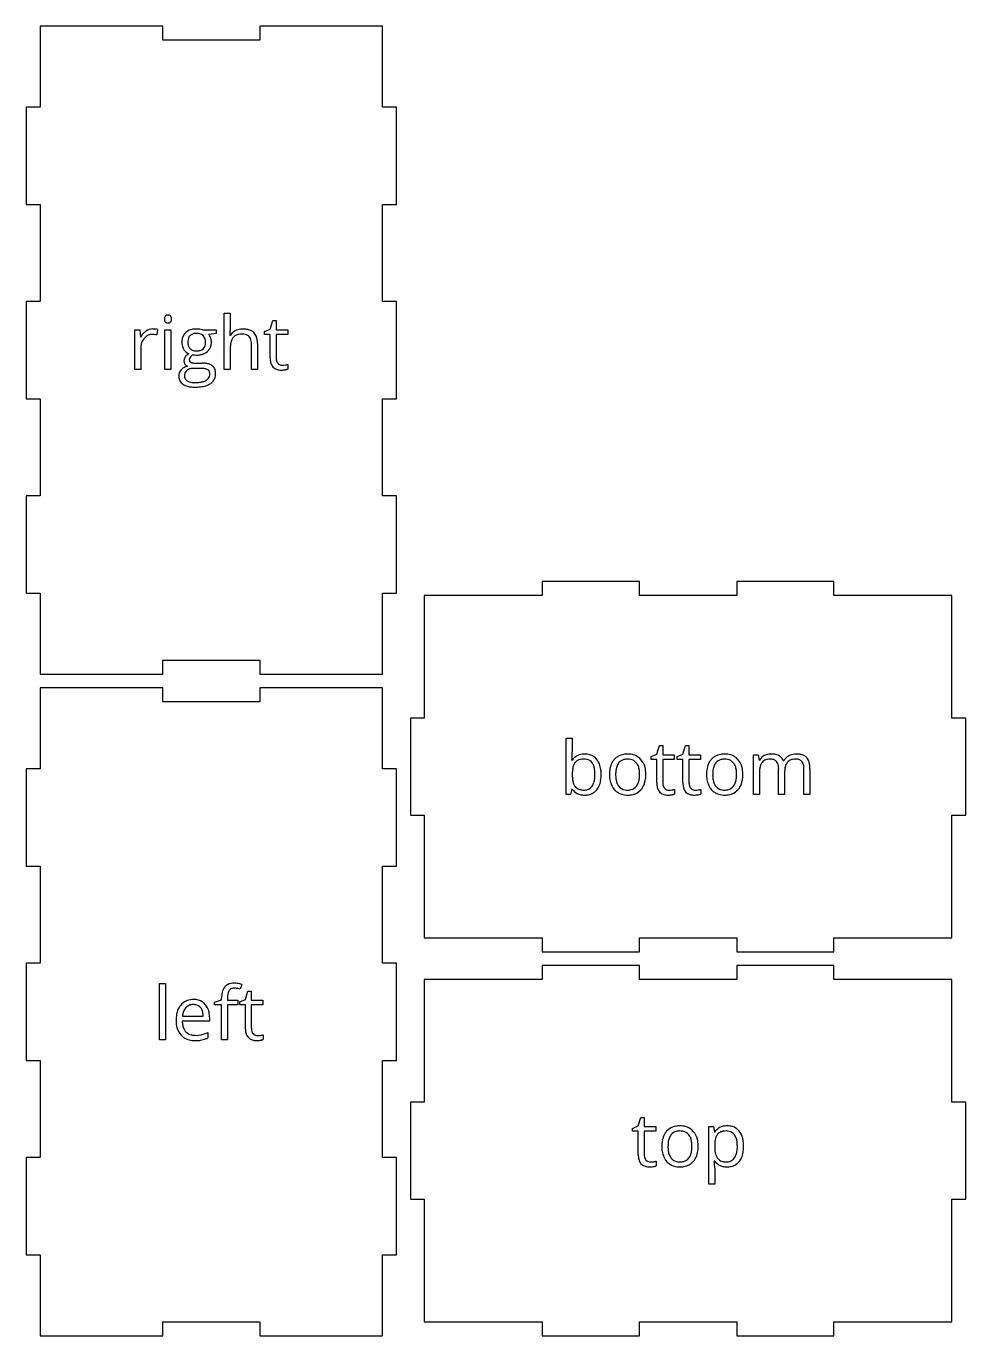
# Model space of a CAD drawing. Header units: millimetres. Extents: x 0 to 326, y 3 to 286.
# Drawn here: x 123 to 326, y 3 to 286 of the extents above; entities that cross this region are included whole.
import ezdxf

# ---------------------------------------------------------------- set-up
doc = ezdxf.new("R2010")
doc.units = ezdxf.units.MM

msp = doc.modelspace()

# ---------------------------------------------------------------- linework, layer by layer
at = {"layer": 'bottom_labelLayer'}
for p, q in [((239.68, 120), (239.68, 132.16)), ((239.68, 132.16), (240.98, 132.16)), ((240.98, 132.16), (240.98, 129.2)), ((259.24, 128.72), (259.79, 130.55)), ((259.79, 130.55), (260.54, 130.55)), ((260.54, 130.55), (260.54, 128.56)), ((264.89, 128.72), (265.44, 130.55)), ((265.44, 130.55), (266.19, 130.55)), ((266.19, 130.55), (266.19, 128.56)), ((240.91, 127.42), (240.98, 127.42)), ((258.02, 128.18), (259.24, 128.72)), ((258.02, 127.55), (258.02, 128.18)), ((259.24, 127.55), (258.02, 127.55)), ((259.24, 122.46), (259.24, 127.55)), ((260.54, 128.56), (263.02, 128.56)), ((263.02, 127.55), (260.54, 127.55)), ((260.54, 127.55), (260.54, 122.52)), ((263.02, 128.56), (263.02, 127.55)), ((263.66, 128.18), (264.89, 128.72)), ((263.66, 127.55), (263.66, 128.18)), ((264.89, 127.55), (263.66, 127.55)), ((264.89, 122.46), (264.89, 127.55)), ((266.19, 128.56), (268.67, 128.56)), ((268.67, 127.55), (266.19, 127.55)), ((266.19, 127.55), (266.19, 122.52)), ((268.67, 128.56), (268.67, 127.55)), ((280.11, 120), (280.11, 128.56)), ((280.11, 128.56), (281.16, 128.56)), ((281.16, 128.56), (281.37, 127.39)), ((281.37, 127.39), (281.44, 127.39)), ((285.56, 120), (285.56, 125.57)), ((286.59, 127.27), (286.66, 127.27)), ((286.86, 124.78), (286.86, 120)), ((291.02, 120), (291.02, 125.57)), ((292.32, 125.59), (292.32, 120)), ((281.41, 124.49), (281.41, 120)), ((240.61, 120), (239.68, 120)), ((240.88, 121.1), (240.61, 120)), ((240.98, 121.1), (240.88, 121.1)), ((263.09, 121.07), (263.09, 120.08)), ((268.73, 121.07), (268.73, 120.08)), ((281.41, 120), (280.11, 120)), ((286.86, 120), (285.56, 120)), ((292.32, 120), (291.02, 120))]:
    msp.add_line(p, q, dxfattribs=at)
for centre, radius, start, end in [((224.83, 128.7), 16.13, 355.4713, 355.6532), ((221.46, 128.93), 19.51, 355.7239, 358.1259), ((213.94, 129.18), 27.04, 358.1123, 0.0484), ((243.4, 125.74), 2.95, 95.1835, 145.1109), ((243.18, 125.34), 2.25, 100.4469, 119.6701), ((243.45, 123.97), 3.64, 89.5731, 100.7324), ((243.65, 124.27), 4.43, 89.8744, 96.8145), ((243.5, 124.62), 3, 78.6781, 90.375), ((243.7, 124.74), 3.96, 74.2393, 90.5624), ((243.75, 125.7), 1.89, 35.5408, 79.8011), ((243.97, 125.7), 2.97, 38.5631, 74.067), ((243.29, 125.18), 3.82, 16.4709, 38.4075), ((252.72, 125.16), 3.58, 138.176, 150.2287), ((252.6, 125.25), 3.43, 99.1759, 137.9833), ((252.63, 125.52), 2.07, 103.4685, 142.3119), ((252.94, 123.68), 5.04, 89.7326, 100.076), ((252.89, 124.53), 3.09, 89.4806, 103.8805), ((252.94, 124.35), 3.27, 79.3454, 90.3175), ((253, 124.36), 4.36, 73.5223, 90.5692), ((253.19, 125.46), 2.13, 37.9578, 80.4006), ((253.26, 125.29), 3.4, 41.1446, 73.2134), ((252.77, 124.87), 4.04, 13.5014, 41.0703), ((273.69, 125.16), 3.58, 138.176, 150.2287), ((273.56, 125.25), 3.43, 99.1759, 137.9833), ((273.6, 125.52), 2.07, 103.4685, 142.3119), ((273.9, 123.68), 5.04, 89.7326, 100.076), ((273.85, 124.53), 3.09, 89.4806, 103.8805), ((273.9, 124.35), 3.27, 79.3454, 90.3175), ((273.97, 124.36), 4.36, 73.5223, 90.5692), ((274.15, 125.46), 2.13, 37.9578, 80.4006), ((274.22, 125.29), 3.4, 41.1446, 73.2134), ((273.73, 124.87), 4.04, 13.5014, 41.0703), ((283.63, 126.1), 2.55, 117.121, 149.5424), ((283.49, 125.55), 2.04, 101.1546, 123.0656), ((283.89, 125.64), 3.08, 93.8343, 117.5072), ((283.73, 124.4), 3.22, 89.5573, 101.4832), ((283.97, 125), 3.72, 89.9662, 94.2832), ((283.76, 124.58), 3.04, 85.5238, 90.0793), ((284.01, 124.47), 4.25, 77.5572, 90.5513), ((283.85, 125.46), 2.15, 72.3601, 85.9562), ((284.1, 126.21), 1.36, 41.0611, 72.8993), ((284.4, 126.17), 2.51, 52.7027, 78.0054), ((284.54, 126.43), 2.21, 22.2098, 51.497), ((289.01, 125.92), 2.71, 119.4042, 150.1829), ((289.31, 125.46), 3.25, 118.2585, 120.063), ((289.31, 125.43), 3.28, 95.8635, 117.9693), ((288.95, 125.48), 2.11, 101.0032, 121.784), ((289.2, 124.28), 3.34, 89.5621, 101.2962), ((289.42, 124.63), 4.09, 89.9197, 96.2618), ((289.23, 124.61), 3.01, 85.8144, 90.0685), ((289.45, 124.21), 4.51, 79.9361, 90.3804), ((289.31, 125.46), 2.15, 72.6395, 86.2568), ((289.56, 126.21), 1.36, 41.0408, 73.1793), ((289.75, 125.84), 2.85, 62.9723, 80.1665), ((290.07, 126.48), 2.14, 44.229, 62.6229), ((289.97, 126.44), 2.23, 19.5612, 43.3161), ((250.97, 124.3), 9.99, 177.6177, 180.0426), ((247.96, 124.45), 6.98, 171.0668, 177.8457), ((245.07, 124.92), 4.06, 160.8926, 171.2334), ((243.34, 125.53), 2.22, 143.3382, 161.256), ((242.93, 125.8), 1.72, 120.1403, 142.4249), ((243.54, 125.55), 2.15, 32.7033, 35.5243), ((242.96, 125.22), 2.82, 15.778, 32.0151), ((241.1, 124.67), 4.76, 6.1649, 16.0397), ((238.21, 124.34), 7.66, 359.7681, 6.3095), ((241.35, 124.57), 5.86, 5.1338, 16.7974), ((238.89, 124.31), 8.32, 359.8779, 5.4093), ((255.74, 124.33), 6.73, 169.2443, 180.3881), ((253.45, 124.79), 4.4, 150.7112, 169.4695), ((257.2, 124.32), 6.85, 173.0086, 180.2464), ((254.73, 124.63), 4.36, 162.0653, 173.1675), ((253.14, 125.16), 2.68, 142.9026, 162.3749), ((252.75, 125.15), 2.67, 20.0257, 37.4351), ((251.43, 124.66), 4.08, 7.744, 20.069), ((249.06, 124.32), 6.47, 359.7076, 7.8973), ((250.89, 124.38), 5.99, 1.1277, 13.88), ((276.7, 124.33), 6.73, 169.2443, 180.3881), ((274.42, 124.79), 4.4, 150.7112, 169.4695), ((278.17, 124.32), 6.85, 173.0086, 180.2464), ((275.69, 124.63), 4.36, 162.0653, 173.1675), ((274.1, 125.16), 2.68, 142.9026, 162.3749), ((273.71, 125.15), 2.67, 20.0257, 37.4351), ((272.39, 124.66), 4.08, 7.744, 20.069), ((270.02, 124.32), 6.47, 359.7076, 7.8973), ((271.85, 124.38), 5.99, 1.1277, 13.88), ((287.92, 124.61), 6.52, 171.3042, 178.3502), ((290.44, 124.5), 9.03, 178.0976, 180.0253), ((285.3, 125.02), 3.86, 161.0235, 171.4469), ((283.71, 125.58), 2.17, 143.077, 161.3914), ((283.32, 125.85), 1.7, 123.7021, 142.3022), ((283.92, 126.1), 1.57, 20.7071, 40.0217), ((283.15, 125.8), 2.4, 7.9865, 20.7949), ((281.74, 125.59), 3.83, 359.6948, 8.1471), ((292.56, 124.81), 5.7, 172.3776, 180.183), ((294, 124.78), 7.14, 179.8941, 180.0009), ((290.4, 125.11), 3.52, 160.8732, 172.5273), ((289.1, 125.57), 2.14, 140.9765, 161.1699), ((288.76, 125.82), 1.72, 122.3597, 140.2884), ((289.39, 126.1), 1.57, 20.7071, 40.0217), ((288.61, 125.8), 2.4, 7.9865, 20.7949), ((287.2, 125.59), 3.83, 359.6948, 8.1471), ((288.62, 125.93), 3.68, 7.5042, 19.9645), ((286.37, 125.62), 5.95, 359.7108, 7.6907), ((249.55, 124.26), 8.57, 179.7763, 185.7075), ((246.17, 123.91), 5.18, 185.5925, 194.2051), ((244, 123.35), 2.94, 193.943, 208.0218), ((243.13, 122.9), 1.96, 208.5537, 217.5605), ((243.06, 122.87), 1.88, 218.169, 253.8047), ((243.73, 122.82), 1.87, 286.0163, 326.8497), ((242.8, 123.44), 2.98, 326.7105, 343.6662), ((241.07, 123.97), 4.79, 343.4171, 353.6369), ((238.44, 124.28), 7.43, 353.4935, 0.2206), ((243.43, 123.29), 3.65, 321.3161, 335.5436), ((242.27, 123.79), 4.92, 335.8306, 350.8255), ((239.61, 124.24), 7.6, 350.6563, 0.338), ((255.5, 124.26), 6.49, 179.7745, 189.0933), ((253.83, 123.98), 4.8, 188.9103, 205.3171), ((253.33, 123.78), 4.26, 205.6561, 208.446), ((252.69, 123.38), 3.51, 207.7947, 238.6758), ((256.92, 124.26), 6.57, 179.706, 187.9161), ((254.51, 123.91), 4.13, 187.764, 200.0977), ((253.18, 123.42), 2.72, 200.0846, 216.9132), ((252.7, 123.08), 2.13, 217.3009, 261.7099), ((253.2, 123.06), 2.1, 284.5662, 322.6334), ((252.65, 123.46), 2.78, 323.0089, 342.639), ((251.05, 123.98), 4.46, 342.3616, 353.7538), ((248.7, 124.27), 6.83, 353.5363, 0.2014), ((252.43, 123.79), 4.4, 330.2507, 349.4116), ((250.18, 124.24), 6.7, 349.1762, 0.3863), ((249.26, 124.29), 7.61, 359.9918, 1.5421), ((263.32, 122.42), 4.08, 179.3551, 192.8478), ((263.15, 122.5), 2.61, 179.6417, 189.7506), ((262.23, 122.34), 1.68, 189.5479, 205.7874), ((268.97, 122.42), 4.08, 179.3551, 192.8478), ((268.8, 122.5), 2.61, 179.6417, 189.7506), ((267.88, 122.34), 1.68, 189.5479, 205.7874), ((276.46, 124.26), 6.49, 179.7745, 189.0933), ((274.79, 123.98), 4.8, 188.9103, 205.3171), ((274.3, 123.78), 4.26, 205.6561, 208.446), ((273.65, 123.38), 3.51, 207.7947, 238.6758), ((277.88, 124.26), 6.57, 179.706, 187.9161), ((275.47, 123.91), 4.13, 187.764, 200.0977), ((274.14, 123.42), 2.72, 200.0846, 216.9132), ((273.66, 123.08), 2.13, 217.3009, 261.7099), ((274.17, 123.06), 2.1, 284.5662, 322.6334), ((273.61, 123.46), 2.78, 323.0089, 342.639), ((272.01, 123.98), 4.46, 342.3616, 353.7538), ((269.66, 124.27), 6.83, 353.5363, 0.2014), ((273.39, 123.79), 4.4, 330.2507, 349.4116), ((271.14, 124.24), 6.7, 349.1762, 0.3863), ((270.23, 124.29), 7.61, 359.9918, 1.5421), ((243.31, 122.77), 2.87, 215.585, 245.8362), ((243.53, 123.28), 3.42, 245.9802, 255.5456), ((243.41, 123.95), 3.01, 253.1382, 266.8483), ((243.64, 123.78), 3.93, 255.7755, 270.3185), ((243.5, 125.1), 4.17, 266.3776, 270.0511), ((243.54, 123.52), 2.59, 269.3869, 285.8631), ((243.67, 124.24), 4.4, 269.9225, 275.5481), ((243.88, 122.93), 3.07, 274.064, 321.4081), ((252.74, 123.47), 3.61, 238.8116, 253.2428), ((252.88, 124.01), 4.16, 253.5437, 270.4182), ((252.92, 124.15), 3.22, 260.5033, 270.2477), ((252.93, 124.88), 5.04, 269.7503, 279.8033), ((252.97, 123.94), 3.01, 269.4482, 284.7256), ((253.25, 123.33), 3.46, 278.8959, 317.9979), ((253.13, 123.43), 3.62, 318.144, 329.7567), ((261.27, 121.86), 1.96, 190.3818, 253.8772), ((261.85, 122.16), 1.26, 206.1294, 221.4084), ((261.67, 123.23), 3.39, 253.7848, 270.8853), ((261.81, 122.13), 1.2, 221.5949, 262.3505), ((261.91, 122.65), 1.73, 261.3266, 270.1913), ((261.73, 123.17), 3.32, 270.0031, 270.7604), ((261.71, 123.89), 4.04, 270.8933, 275.5483), ((261.92, 125.17), 4.26, 269.8804, 278.3028), ((261.56, 125.46), 5.62, 275.5261, 279.294), ((261.69, 124.7), 4.85, 279.1861, 280.1144), ((261.96, 124.84), 3.92, 278.4153, 279.008), ((261.91, 123.52), 3.65, 280.007, 283.3734), ((261.49, 127.9), 7.02, 278.9591, 280.5104), ((262.23, 122.16), 2.26, 283.307, 288.1197), ((261.94, 125.45), 4.53, 280.4847, 282.627), ((262.34, 123.68), 2.71, 282.5876, 285.5796), ((262.54, 121.23), 1.28, 287.9889, 295.3048), ((262.54, 122.94), 1.95, 285.724, 286.2555), ((266.92, 121.86), 1.96, 190.3818, 253.8772), ((267.5, 122.16), 1.26, 206.1294, 221.4084), ((267.32, 123.23), 3.39, 253.7848, 270.8853), ((267.46, 122.13), 1.2, 221.5949, 262.3505), ((267.56, 122.65), 1.73, 261.3266, 270.1913), ((267.37, 123.17), 3.32, 270.0031, 270.7604), ((267.36, 123.89), 4.04, 270.8933, 275.5483), ((267.57, 125.17), 4.26, 269.8804, 278.3028), ((267.21, 125.46), 5.62, 275.5261, 279.294), ((267.34, 124.7), 4.85, 279.1861, 280.1144), ((267.61, 124.84), 3.92, 278.4153, 279.008), ((267.56, 123.52), 3.65, 280.007, 283.3734), ((267.13, 127.9), 7.02, 278.9591, 280.5104), ((267.88, 122.16), 2.26, 283.307, 288.1197), ((267.59, 125.45), 4.53, 280.4847, 282.627), ((267.99, 123.68), 2.71, 282.5876, 285.5796), ((268.19, 121.23), 1.28, 287.9889, 295.3048), ((268.19, 122.94), 1.95, 285.724, 286.2555), ((273.7, 123.47), 3.61, 238.8116, 253.2428), ((273.84, 124.01), 4.16, 253.5437, 270.4182), ((273.88, 124.15), 3.22, 260.5033, 270.2477), ((273.89, 124.88), 5.04, 269.7503, 279.8033), ((273.93, 123.94), 3.01, 269.4482, 284.7256), ((274.21, 123.33), 3.46, 278.8959, 317.9979), ((274.09, 123.43), 3.62, 318.144, 329.7567)]:
    msp.add_arc(centre, radius, start, end, dxfattribs=at)
at = {"layer": 'bottom_outsideCutPath'}
for p, q in [((255.5, 166), (234.5, 166)), ((234.5, 166), (234.5, 163)), ((255.5, 163), (255.5, 166)), ((297.5, 166), (276.5, 166)), ((276.5, 166), (276.5, 163)), ((297.5, 163), (297.5, 166)), ((209, 163), (209, 136.5)), ((213.5, 163), (209, 163)), ((234.5, 163), (213.5, 163)), ((276.5, 163), (255.5, 163)), ((323, 163), (297.5, 163)), ((323, 157.5), (323, 163)), ((323, 136.5), (323, 157.5)), ((209, 136.5), (206, 136.5)), ((206, 136.5), (206, 115.5)), ((326, 136.5), (323, 136.5)), ((326, 115.5), (326, 136.5)), ((206, 115.5), (209, 115.5)), ((209, 115.5), (209, 94.5)), ((323, 89), (323, 115.5)), ((323, 115.5), (326, 115.5)), ((209, 94.5), (209, 89)), ((209, 89), (234.5, 89)), ((234.5, 89), (234.5, 86)), ((255.5, 86), (255.5, 89)), ((255.5, 89), (276.5, 89)), ((276.5, 89), (276.5, 86)), ((297.5, 86), (297.5, 89)), ((297.5, 89), (318.5, 89)), ((318.5, 89), (323, 89)), ((234.5, 86), (255.5, 86)), ((276.5, 86), (297.5, 86))]:
    msp.add_line(p, q, dxfattribs=at)
at = {"layer": 'left_labelLayer'}
for p, q in [((151.81, 66.96), (151.81, 79.11)), ((151.81, 79.11), (153.11, 79.11)), ((153.11, 79.11), (153.11, 66.96)), ((169.57, 78.93), (169.23, 77.89)), ((170.35, 75.68), (170.89, 77.5)), ((170.89, 77.5), (171.64, 77.5)), ((171.64, 77.5), (171.64, 75.52)), ((163.68, 75.1), (165.21, 75.57)), ((163.68, 74.51), (163.68, 75.1)), ((165.21, 74.51), (163.68, 74.51)), ((165.21, 75.57), (165.21, 76.04)), ((165.21, 66.96), (165.21, 74.51)), ((166.51, 76.07), (166.51, 75.52)), ((166.51, 75.52), (168.69, 75.52)), ((168.69, 74.51), (166.51, 74.51)), ((166.51, 74.51), (166.51, 66.96)), ((168.69, 75.52), (168.69, 74.51)), ((169.12, 75.14), (170.35, 75.68)), ((169.12, 74.51), (169.12, 75.14)), ((170.35, 74.51), (169.12, 74.51)), ((170.35, 69.42), (170.35, 74.51)), ((171.64, 75.52), (174.13, 75.52)), ((174.13, 74.51), (171.64, 74.51)), ((171.64, 74.51), (171.64, 69.47)), ((174.13, 75.52), (174.13, 74.51)), ((162.62, 71), (156.72, 71)), ((156.75, 72.06), (161.23, 72.06)), ((162.62, 71.82), (162.62, 71)), ((162.25, 68.51), (162.25, 67.36)), ((174.19, 68.03), (174.19, 67.04)), ((153.11, 66.96), (151.81, 66.96)), ((166.51, 66.96), (165.21, 66.96))]:
    msp.add_line(p, q, dxfattribs=at)
for centre, radius, start, end in [((170.47, 76.1), 5.26, 167.5776, 180.6587), ((168, 76.68), 2.72, 141.7434, 168.2322), ((167.6, 76.89), 2.27, 98.2552, 139.6203), ((170.96, 76.15), 4.45, 171.6528, 178.4383), ((169.18, 76.42), 2.65, 161.8438, 171.7847), ((168.09, 76.78), 1.5, 145.0689, 162.1802), ((167.78, 76.99), 1.12, 102.7677, 144.338), ((167.95, 75.26), 3.94, 89.6697, 99.9314), ((167.93, 76.38), 1.75, 89.4859, 103.4197), ((167.94, 75.34), 2.79, 83.0761, 89.7927), ((167.95, 75.02), 4.18, 81.5641, 89.7017), ((167.77, 73.97), 4.17, 76.5183, 83.0217), ((167.66, 72.97), 6.25, 75.974, 81.6565), ((167.28, 71.9), 6.3, 71.9614, 76.5918), ((167.15, 70.89), 8.39, 73.2964, 76.0946), ((159.96, 71.67), 4.54, 149.4071, 169.1854), ((159.34, 71.99), 3.84, 140.1056, 148.9067), ((158.96, 72.35), 3.32, 92.4763, 140.5386), ((159.38, 72.21), 2.56, 138.0995, 160.5866), ((158.94, 72.59), 1.98, 106.4657, 137.9176), ((159.1, 72.03), 2.56, 89.4422, 106.209), ((159.13, 71.09), 4.58, 89.9639, 93.9176), ((159.13, 71.92), 2.67, 79.6469, 90.291), ((159.17, 71.73), 3.95, 74.2126, 90.545), ((159.32, 72.79), 1.78, 40.0823, 80.6243), ((159.42, 72.64), 3.01, 41.2065, 74.0233), ((159.14, 72.66), 2.01, 23.4822, 39.7072), ((158.95, 72.23), 3.63, 11.5994, 41.1496), ((172.63, 76.08), 6.12, 178.1973, 180.0232), ((162.19, 71.21), 6.81, 168.9539, 180.3843), ((162.79, 71.17), 7.41, 179.9888, 181.7992), ((161.12, 71.07), 5.74, 181.3574, 194.492), ((161.93, 71.11), 5.21, 181.1447, 190.8007), ((161.63, 71.61), 4.9, 172.1545, 174.7616), ((160.52, 71.79), 3.77, 160.3353, 172.5315), ((158.39, 72.34), 2.82, 8.7342, 23.2772), ((156.81, 72.08), 4.42, 359.6745, 8.9225), ((157.34, 71.86), 5.28, 359.6148, 12.0336), ((159.27, 70.56), 3.82, 194.0877, 223.0538), ((159.06, 70.42), 3.57, 223.5466, 256.1957), ((160.09, 70.75), 3.33, 190.6006, 206.0275), ((159.28, 70.36), 2.43, 206.295, 222.5558), ((159.21, 70.32), 2.36, 223.0645, 258.1401), ((159.49, 71.5), 3.57, 257.5312, 270.4319), ((159.5, 74.78), 6.85, 270.1984, 292.209), ((159.17, 75.73), 7.85, 291.8255, 293.1613), ((174.42, 69.37), 4.08, 179.3551, 192.8478), ((172.38, 68.82), 1.96, 190.3818, 253.8772), ((174.26, 69.46), 2.61, 179.6417, 189.7506), ((173.33, 69.29), 1.68, 189.5479, 205.7874), ((172.96, 69.12), 1.26, 206.1294, 221.4084), ((172.91, 69.09), 1.2, 221.5949, 262.3505), ((173.07, 71.8), 3.92, 278.4153, 279.008), ((172.59, 74.85), 7.02, 278.9591, 280.5104), ((173.05, 72.41), 4.53, 280.4847, 282.627), ((173.45, 70.63), 2.71, 282.5876, 285.5796), ((173.65, 69.9), 1.95, 285.724, 286.2555), ((159.43, 71.84), 5.04, 256.0088, 270.4848), ((159.48, 77.37), 10.57, 269.9669, 271.9932), ((159.58, 74.82), 8.02, 271.912, 275.9727), ((159.85, 72.26), 5.44, 275.9054, 281.6604), ((159.72, 72.75), 5.95, 281.9936, 287.8851), ((159.15, 74.5), 7.79, 287.9023, 293.4862), ((172.78, 70.19), 3.39, 253.7848, 270.8853), ((173.01, 69.6), 1.73, 261.3266, 270.1913), ((172.83, 70.13), 3.32, 270.0031, 270.7604), ((172.81, 70.84), 4.04, 270.8933, 275.5483), ((173.03, 72.13), 4.26, 269.8804, 278.3028), ((172.66, 72.41), 5.62, 275.5261, 279.294), ((172.8, 71.65), 4.85, 279.1861, 280.1144), ((173.01, 70.48), 3.65, 280.007, 283.3734), ((173.34, 69.12), 2.26, 283.307, 288.1197), ((173.65, 68.19), 1.28, 287.9889, 295.3048)]:
    msp.add_arc(centre, radius, start, end, dxfattribs=at)
at = {"layer": 'left_outsideCutPath'}
for p, q in [((126, 143), (126, 125.5)), ((131.5, 143), (126, 143)), ((152.5, 143), (131.5, 143)), ((152.5, 140), (152.5, 143)), ((200, 143), (173.5, 143)), ((173.5, 143), (173.5, 140)), ((200, 125.5), (200, 143)), ((173.5, 140), (152.5, 140)), ((126, 125.5), (123, 125.5)), ((123, 125.5), (123, 104.5)), ((203, 125.5), (200, 125.5)), ((203, 104.5), (203, 125.5)), ((123, 104.5), (126, 104.5)), ((126, 104.5), (126, 83.5)), ((200, 83.5), (200, 104.5)), ((200, 104.5), (203, 104.5)), ((126, 83.5), (123, 83.5)), ((123, 83.5), (123, 62.5)), ((203, 83.5), (200, 83.5)), ((203, 62.5), (203, 83.5)), ((123, 62.5), (126, 62.5)), ((126, 62.5), (126, 41.5)), ((200, 41.5), (200, 62.5)), ((200, 62.5), (203, 62.5)), ((126, 41.5), (123, 41.5)), ((123, 41.5), (123, 20.5)), ((203, 41.5), (200, 41.5)), ((203, 20.5), (203, 41.5)), ((123, 20.5), (126, 20.5)), ((126, 20.5), (126, 3)), ((200, 3), (200, 20.5)), ((200, 20.5), (203, 20.5)), ((152.5, 3), (152.5, 6)), ((152.5, 6), (173.5, 6)), ((173.5, 6), (173.5, 3)), ((126, 3), (152.5, 3)), ((173.5, 3), (194.5, 3)), ((194.5, 3), (200, 3))]:
    msp.add_line(p, q, dxfattribs=at)
at = {"layer": 'right_labelLayer'}
for p, q in [((165.79, 211.84), (165.79, 224)), ((165.79, 224), (167.09, 224)), ((167.09, 224), (167.09, 220.32)), ((175.71, 220.56), (176.25, 222.39)), ((176.25, 222.39), (177, 222.39)), ((177, 222.39), (177, 220.41)), ((146.45, 211.84), (146.45, 220.41)), ((146.45, 220.41), (147.52, 220.41)), ((147.52, 220.41), (147.67, 218.82)), ((147.67, 218.82), (147.73, 218.82)), ((151.38, 220.47), (151.2, 219.27)), ((152.98, 211.84), (152.98, 220.41)), ((152.98, 220.41), (154.28, 220.41)), ((154.28, 220.41), (154.28, 211.84)), ((161.07, 220.41), (164.04, 220.41)), ((164.04, 219.59), (162.45, 219.4)), ((164.04, 220.41), (164.04, 219.59)), ((167.03, 219.22), (167.11, 219.22)), ((174.48, 220.02), (175.71, 220.56)), ((174.48, 219.4), (174.48, 220.02)), ((175.71, 219.4), (174.48, 219.4)), ((175.71, 214.3), (175.71, 219.4)), ((177, 220.41), (179.49, 220.41)), ((179.49, 219.4), (177, 219.4)), ((177, 219.4), (177, 214.36)), ((179.49, 220.41), (179.49, 219.4)), ((147.75, 216.44), (147.75, 211.84)), ((167.09, 216.32), (167.09, 211.84)), ((171.65, 211.84), (171.65, 217.38)), ((172.95, 217.43), (172.95, 211.84)), ((159.53, 213.2), (161.04, 213.2)), ((179.55, 212.91), (179.55, 211.92)), ((147.75, 211.84), (146.45, 211.84)), ((154.28, 211.84), (152.98, 211.84)), ((160.63, 212.04), (159.07, 212.04)), ((167.09, 211.84), (165.79, 211.84)), ((172.95, 211.84), (171.65, 211.84))]:
    msp.add_line(p, q, dxfattribs=at)
for centre, radius, start, end in [((153.61, 222.83), 0.75, 92.6446, 133.471), ((153.64, 222.6), 0.99, 89.9691, 93.7642), ((153.65, 222.82), 0.764, 46.3708, 90.8879), ((154.31, 222.74), 1.44, 170.8452, 180.3544), ((154.4, 222.72), 1.53, 179.8806, 185.3687), ((153.93, 222.67), 1.06, 184.9926, 198.204), ((153.77, 222.83), 0.892, 155.9679, 171.0516), ((153.56, 222.55), 0.67, 197.7933, 224.8942), ((153.51, 222.94), 0.607, 133.788, 155.9172), ((153.6, 222.59), 0.728, 225.1301, 249.9001), ((153.63, 222.68), 0.824, 250.5, 270.5978), ((153.65, 222.62), 0.757, 269.1788, 314.2808), ((153.72, 222.9), 0.655, 17.7252, 46.4473), ((153.74, 222.53), 0.633, 313.6153, 332.2678), ((153.55, 222.63), 0.845, 332.6321, 350.0706), ((153.37, 222.78), 1.03, 4.9428, 18.1901), ((153.06, 222.72), 1.34, 349.8345, 0.3891), ((152.92, 222.73), 1.48, 359.8849, 5.3182), ((151.55, 216.67), 4.38, 139.4139, 150.6033), ((150.72, 216.59), 2.96, 138.9576, 174.5422), ((150.76, 217.34), 3.35, 124.2321, 139.4161), ((150.8, 216.52), 3.07, 135.621, 138.8378), ((150.25, 217.14), 2.25, 89.6335, 137.0881), ((150.34, 217.98), 2.59, 89.6797, 124.4406), ((150.26, 216.34), 3.04, 87.3436, 89.966), ((150.37, 214.61), 5.95, 84.9923, 90.1281), ((150.21, 215.4), 3.98, 81.5884, 87.1917), ((149.96, 213.69), 5.72, 77.4454, 81.636), ((150.51, 216.21), 4.35, 78.4891, 85.0266), ((160.38, 217.66), 3.75, 166.8196, 180.4839), ((159.13, 217.98), 2.47, 132.3288, 167.3341), ((159.3, 217.74), 2.75, 106.2189, 131.5378), ((161.32, 217.67), 3.41, 175.3393, 180.0864), ((160.34, 217.77), 2.42, 162.5912, 175.7343), ((159.51, 218.04), 1.56, 135.584, 163.0016), ((159.46, 218.07), 1.49, 122.521, 134.9967), ((159.72, 216.38), 4.18, 93.633, 106.5409), ((159.59, 217.82), 1.77, 101.062, 121.9739), ((159.79, 216.9), 2.72, 89.5859, 101.3334), ((159.86, 214.83), 5.73, 89.9381, 94.0268), ((159.84, 216.8), 2.82, 76.1095, 90.7028), ((159.88, 215.59), 4.97, 82.5852, 90.1849), ((160.03, 216.77), 3.79, 74.0089, 82.5694), ((160.21, 218.1), 1.47, 13.9536, 77.6674), ((158.94, 217.73), 2.79, 359.1806, 15.0432), ((160.8, 218.09), 2.11, 29.4585, 38.3577), ((159.94, 217.6), 3.1, 23.1845, 29.5423), ((159.11, 217.23), 4, 21.2506, 23.3489), ((160.51, 217.79), 2.5, 6.8505, 20.9872), ((159.81, 217.69), 3.2, 359.871, 7.0432), ((162, 219.93), 5.07, 351.9714, 354.9618), ((159.39, 220.16), 7.7, 354.9828, 357.8944), ((155.42, 220.31), 11.67, 357.8674, 0.0683), ((169.3, 217.84), 2.59, 119.8316, 147.9726), ((170.87, 216.8), 3.75, 160.1567, 171.5313), ((169.38, 217.36), 2.16, 140.6208, 160.5049), ((169.1, 217.55), 1.82, 118.4551, 139.6706), ((169.62, 217.36), 3.17, 116.6658, 120.4183), ((169.67, 217.21), 3.33, 96.6653, 116.3783), ((169.38, 217), 2.44, 100.1068, 118.0848), ((169.66, 215.54), 3.92, 89.5919, 100.3595), ((169.8, 216.34), 4.21, 89.8927, 96.9959), ((169.69, 216.02), 3.44, 84.0198, 90.1511), ((169.84, 215.29), 5.26, 80.6863, 90.3537), ((169.82, 217.13), 2.32, 71.0828, 84.3691), ((170.11, 217.94), 1.46, 43.3791, 71.5386), ((170.17, 217.21), 3.31, 65.6023, 80.8844), ((170.04, 217.91), 1.54, 22.7024, 42.342), ((169.35, 217.62), 2.29, 8.4932, 22.658), ((170.56, 218.1), 2.34, 46.7401, 65.4131), ((167.99, 217.4), 3.67, 359.6714, 8.6877), ((170.59, 218.18), 2.26, 19.2204, 45.7661), ((169.29, 217.7), 3.65, 6.4734, 19.6468), ((167.34, 217.45), 5.61, 359.7945, 6.7744), ((151.68, 216.44), 3.94, 173.6908, 180.0883), ((159.9, 217.63), 3.27, 179.9759, 183.6206), ((159.31, 217.57), 2.68, 183.0161, 212.3123), ((159.42, 217.65), 2.82, 212.4714, 215.8876), ((159, 217.3), 2.27, 215.1641, 247.4748), ((160.24, 211.72), 4.07, 121.2352, 125.3795), ((160.44, 217.64), 2.53, 179.5618, 191.6529), ((159.56, 217.45), 1.63, 191.3555, 213.366), ((159.35, 217.33), 1.39, 213.9574, 227.7971), ((159.53, 217.56), 1.68, 228.2621, 254.7341), ((159.77, 218.36), 2.52, 254.4017, 267.4349), ((159.83, 219.18), 3.34, 267.0154, 270.0323), ((159.87, 218.67), 2.83, 269.2257, 284.3773), ((159.89, 219.21), 4.28, 272.5335, 285.258), ((160.26, 217.33), 1.43, 282.7797, 346.4828), ((160.28, 217.86), 2.88, 284.9316, 310.6223), ((159.1, 217.65), 2.63, 345.4362, 0.7466), ((160.59, 217.51), 2.4, 310.6098, 342.0924), ((160.04, 217.66), 2.97, 342.565, 0.5958), ((173.29, 216.42), 6.2, 171.3202, 178.3407), ((175.46, 216.32), 8.37, 178.1079, 180.023), ((158.15, 210.24), 2.26, 113.8122, 138.3496), ((158.57, 213.72), 1.48, 161.7226, 180.4843), ((158.58, 213.7), 1.49, 179.9835, 182.938), ((158.29, 213.67), 1.2, 182.1767, 215.3416), ((158.41, 213.76), 1.31, 144.4963, 161.335), ((158.55, 209.38), 3.21, 102.2871, 114.1173), ((158.61, 213.9), 1.6, 215.465, 217.1748), ((158.84, 213.44), 1.86, 132.726, 144.1479), ((158.42, 213.74), 1.35, 216.5862, 245.4969), ((159.54, 212.69), 2.88, 125.2212, 132.8656), ((159.22, 213.9), 0.976, 147.5369, 180.2592), ((158.92, 213.88), 0.672, 179.2919, 198.3581), ((158.79, 213.85), 0.542, 199.2291, 239.5691), ((159.54, 213.68), 1.36, 128.0882, 147.1401), ((158.9, 213.99), 0.72, 238.2198, 239.8458), ((158.98, 214.16), 0.91, 240.7302, 254.5027), ((160.14, 212.94), 2.31, 117.3935, 128.4095), ((159.23, 215.02), 1.8, 254.1638, 262.2123), ((159.42, 216.39), 3.19, 262.0556, 267.2083), ((159.72, 218.45), 3.52, 259.4964, 263.3904), ((159.52, 218.14), 4.93, 267.092, 270.0864), ((159.78, 219.1), 4.17, 263.4837, 270.1271), ((159.8, 220.56), 5.63, 269.9692, 272.9312), ((161.07, 207.89), 5.31, 81.5744, 90.306), ((161.36, 209.79), 3.39, 68.3672, 81.7399), ((161.74, 210.77), 2.34, 52.188, 68.2501), ((162.01, 211.12), 1.9, 8.6201, 51.8982), ((179.78, 214.26), 4.08, 179.3551, 192.8478), ((177.74, 213.71), 1.96, 190.3818, 253.8772), ((179.62, 214.34), 2.61, 179.6417, 189.7506), ((178.69, 214.18), 1.68, 189.5479, 205.7874), ((178.31, 214), 1.26, 206.1294, 221.4084), ((178.27, 213.97), 1.2, 221.5949, 262.3505), ((178.37, 214.49), 1.73, 261.3266, 270.1913), ((178.39, 217.02), 4.26, 269.8804, 278.3028), ((178.43, 216.69), 3.92, 278.4153, 279.008), ((177.95, 219.74), 7.02, 278.9591, 280.5104), ((178.41, 217.29), 4.53, 280.4847, 282.627), ((178.81, 215.52), 2.71, 282.5876, 285.5796), ((179, 214.79), 1.95, 285.724, 286.2555), ((157.94, 210.43), 1.98, 138.3916, 181.0053), ((158.7, 210.39), 2.74, 179.9784, 183.0226), ((158.06, 210.33), 2.1, 182.208, 207.7461), ((159.28, 210.42), 2.08, 168.258, 180.382), ((158.51, 210.39), 1.3, 179.2208, 200.9355), ((158.59, 210.58), 1.37, 130.7945, 169.0414), ((158.35, 210.35), 1.15, 202.0287, 236.1457), ((158.69, 210.46), 1.52, 117.2304, 130.5024), ((158.87, 210.08), 1.94, 99.8103, 116.8229), ((159.06, 209.06), 2.98, 89.6435, 100.0209), ((160.65, 203.79), 8.25, 86.5054, 90.1399), ((160.86, 207.15), 4.88, 81.4172, 86.5757), ((161.21, 209.38), 2.62, 73.41, 81.5907), ((160.76, 211.31), 2.15, 296.4047, 301.8009), ((160.91, 211.1), 1.89, 301.2231, 318.6238), ((161.61, 210.72), 1.23, 58.9973, 73.8586), ((161.81, 211.08), 0.817, 31.5096, 58.0778), ((161.26, 210.78), 1.42, 319.0766, 1.1407), ((161.6, 210.96), 1.06, 10.6609, 30.9362), ((160.92, 210.82), 1.75, 359.5461, 10.9905), ((161.53, 210.78), 2.39, 302.9904, 339.5494), ((161.12, 210.88), 2.81, 340.5269, 0.7202), ((161.08, 210.93), 2.85, 359.743, 9.7327), ((178.14, 215.07), 3.39, 253.7848, 270.8853), ((178.19, 215.01), 3.32, 270.0031, 270.7604), ((178.17, 215.73), 4.04, 270.8933, 275.5483), ((178.02, 217.3), 5.62, 275.5261, 279.294), ((178.16, 216.54), 4.85, 279.1861, 280.1144), ((178.37, 215.36), 3.65, 280.007, 283.3734), ((178.7, 214.01), 2.26, 283.307, 288.1197), ((179.01, 213.08), 1.28, 287.9889, 295.3048), ((158.01, 210.35), 2.07, 208.9036, 236.4231), ((158.55, 211.12), 3.01, 235.9668, 251.2229), ((159.07, 212.63), 4.6, 251.2102, 262.7064), ((158.59, 210.65), 1.52, 235.0634, 238.5043), ((158.86, 211.13), 2.08, 239.1066, 254.4863), ((159.22, 212.38), 3.38, 254.2324, 263.4937), ((159.42, 215.27), 7.27, 262.5635, 270.2699), ((159.45, 214.31), 5.31, 263.4109, 270.1457), ((159.47, 215.76), 6.77, 269.9087, 269.999), ((159.5, 218.28), 10.28, 269.7545, 276.617), ((159.5, 217.71), 8.72, 269.7958, 275.3991), ((159.83, 214.36), 5.35, 275.2957, 283.3516), ((159.96, 214.45), 6.42, 276.494, 286.4954), ((160.36, 212.17), 3.1, 283.1371, 295.8573), ((160.69, 212.03), 3.89, 286.2542, 302.528), ((161.1, 211.33), 3.08, 303.1872, 304.1721)]:
    msp.add_arc(centre, radius, start, end, dxfattribs=at)
at = {"layer": 'right_outsideCutPath'}
for p, q in [((126, 286), (126, 268.5)), ((131.5, 286), (126, 286)), ((152.5, 286), (131.5, 286)), ((152.5, 283), (152.5, 286)), ((200, 286), (173.5, 286)), ((173.5, 286), (173.5, 283)), ((200, 268.5), (200, 286)), ((173.5, 283), (152.5, 283)), ((126, 268.5), (123, 268.5)), ((123, 268.5), (123, 247.5)), ((203, 268.5), (200, 268.5)), ((203, 247.5), (203, 268.5)), ((123, 247.5), (126, 247.5)), ((126, 247.5), (126, 226.5)), ((200, 226.5), (200, 247.5)), ((200, 247.5), (203, 247.5)), ((126, 226.5), (123, 226.5)), ((123, 226.5), (123, 205.5)), ((203, 226.5), (200, 226.5)), ((203, 205.5), (203, 226.5)), ((123, 205.5), (126, 205.5)), ((126, 205.5), (126, 184.5)), ((200, 184.5), (200, 205.5)), ((200, 205.5), (203, 205.5)), ((126, 184.5), (123, 184.5)), ((123, 184.5), (123, 163.5)), ((203, 184.5), (200, 184.5)), ((203, 163.5), (203, 184.5)), ((123, 163.5), (126, 163.5)), ((126, 163.5), (126, 146)), ((200, 146), (200, 163.5)), ((200, 163.5), (203, 163.5)), ((152.5, 146), (152.5, 149)), ((152.5, 149), (173.5, 149)), ((173.5, 149), (173.5, 146)), ((126, 146), (152.5, 146)), ((173.5, 146), (194.5, 146)), ((194.5, 146), (200, 146))]:
    msp.add_line(p, q, dxfattribs=at)
at = {"layer": 'top_labelLayer'}
for p, q in [((254.01, 47.83), (255.23, 48.37)), ((255.23, 48.37), (255.78, 50.2)), ((255.78, 50.2), (256.53, 50.2)), ((256.53, 50.2), (256.53, 48.21)), ((256.53, 48.21), (259.02, 48.21)), ((259.02, 48.21), (259.02, 47.2)), ((270.45, 35.8), (270.45, 48.21)), ((270.45, 48.21), (271.51, 48.21)), ((271.51, 48.21), (271.69, 47.04)), ((254.01, 47.2), (254.01, 47.83)), ((255.23, 47.2), (254.01, 47.2)), ((255.23, 42.11), (255.23, 47.2)), ((259.02, 47.2), (256.53, 47.2)), ((256.53, 47.2), (256.53, 42.16)), ((271.69, 47.04), (271.75, 47.04)), ((271.75, 44.23), (271.75, 43.94)), ((259.08, 40.72), (259.08, 39.73)), ((271.75, 40.75), (271.66, 40.75)), ((271.75, 39.33), (271.75, 35.8)), ((271.75, 35.8), (270.45, 35.8))]:
    msp.add_line(p, q, dxfattribs=at)
for centre, radius, start, end in [((263.91, 44.9), 3.43, 99.1759, 137.9833), ((264.24, 43.33), 5.04, 89.7326, 100.076), ((264.31, 44.01), 4.36, 73.5223, 90.5692), ((264.56, 44.94), 3.4, 41.1446, 73.2134), ((274.28, 45.11), 3.25, 97.7066, 114.8821), ((274.43, 44.16), 4.2, 89.8468, 97.9474), ((274.48, 44.39), 3.98, 74.1924, 90.5785), ((274.75, 45.39), 2.94, 38.0523, 74.0417), ((264.76, 44.44), 4.4, 150.7112, 169.4695), ((264.03, 44.81), 3.58, 138.176, 150.2287), ((266.03, 44.28), 4.36, 162.0653, 173.1675), ((264.44, 44.81), 2.68, 142.9026, 162.3749), ((263.94, 45.17), 2.07, 103.4685, 142.3119), ((264.2, 44.18), 3.09, 89.4806, 103.8805), ((264.24, 43.99), 3.27, 79.3454, 90.3175), ((264.49, 45.11), 2.13, 37.9578, 80.4006), ((264.06, 44.79), 2.67, 20.0257, 37.4351), ((262.73, 44.31), 4.08, 7.744, 20.069), ((264.08, 44.52), 4.04, 13.5014, 41.0703), ((262.19, 44.03), 5.99, 1.1277, 13.88), ((274.61, 45.03), 3.49, 132.3565, 144.9196), ((275.56, 44.63), 3.78, 160.2896, 171.2453), ((274.1, 45.17), 2.22, 141.8891, 160.5973), ((274.07, 45.62), 2.7, 115.4006, 132.3118), ((273.68, 45.46), 1.71, 118.5569, 141.0243), ((273.96, 44.93), 2.31, 100.0868, 118.1918), ((274.22, 43.53), 3.74, 89.5904, 100.3502), ((274.25, 44.48), 2.79, 84.0378, 90.0849), ((274.38, 45.24), 2.02, 35.4482, 85.2267), ((273.79, 44.8), 2.75, 19.8992, 35.898), ((272.48, 44.33), 4.14, 7.715, 19.886), ((273.99, 44.81), 3.89, 16.3356, 37.909), ((272, 44.2), 5.98, 4.5766, 16.6089), ((267.05, 43.98), 6.73, 169.2443, 180.3881), ((266.8, 43.91), 6.49, 179.7745, 189.0933), ((265.13, 43.63), 4.8, 188.9103, 205.3171), ((268.51, 43.97), 6.85, 173.0086, 180.2464), ((268.22, 43.9), 6.57, 179.706, 187.9161), ((265.81, 43.56), 4.13, 187.764, 200.0977), ((262.36, 43.63), 4.46, 342.3616, 353.7538), ((260.37, 43.97), 6.47, 359.7076, 7.8973), ((260, 43.91), 6.83, 353.5363, 0.2014), ((263.74, 43.44), 4.4, 330.2507, 349.4116), ((261.48, 43.89), 6.7, 349.1762, 0.3863), ((260.57, 43.94), 7.61, 359.9918, 1.5421), ((277.97, 44.24), 6.21, 171.0868, 178.3247), ((280, 44.15), 8.25, 178.0663, 179.4474), ((280.32, 43.9), 8.57, 179.7763, 185.7075), ((276.94, 43.56), 5.18, 185.5925, 194.2051), ((271.81, 43.73), 4.83, 343.9336, 355.1138), ((270.1, 43.99), 6.54, 359.7109, 7.861), ((269.74, 43.94), 6.91, 354.8402, 0.1174), ((273.04, 43.44), 4.92, 335.8306, 350.8255), ((270.39, 43.89), 7.6, 350.6563, 0.338), ((269.55, 43.95), 8.44, 359.9003, 4.9018), ((259.31, 42.06), 4.08, 179.3551, 192.8478), ((257.27, 41.51), 1.96, 190.3818, 253.8772), ((259.14, 42.15), 2.61, 179.6417, 189.7506), ((258.22, 41.98), 1.68, 189.5479, 205.7874), ((257.84, 41.81), 1.26, 206.1294, 221.4084), ((257.67, 42.88), 3.39, 253.7848, 270.8853), ((257.8, 41.78), 1.2, 221.5949, 262.3505), ((257.9, 42.3), 1.73, 261.3266, 270.1913), ((257.92, 44.82), 4.26, 269.8804, 278.3028), ((257.96, 44.49), 3.92, 278.4153, 279.008), ((257.48, 47.54), 7.02, 278.9591, 280.5104), ((258.23, 41.81), 2.26, 283.307, 288.1197), ((257.93, 45.1), 4.53, 280.4847, 282.627), ((258.33, 43.32), 2.71, 282.5876, 285.5796), ((258.53, 40.88), 1.28, 287.9889, 295.3048), ((258.53, 42.59), 1.95, 285.724, 286.2555), ((264.64, 43.42), 4.26, 205.6561, 208.446), ((264, 43.03), 3.51, 207.7947, 238.6758), ((264.49, 43.07), 2.72, 200.0846, 216.9132), ((264.04, 43.12), 3.61, 238.8116, 253.2428), ((264, 42.73), 2.13, 217.3009, 261.7099), ((264.18, 43.66), 4.16, 253.5437, 270.4182), ((264.23, 43.8), 3.22, 260.5033, 270.2477), ((264.27, 43.59), 3.01, 269.4482, 284.7256), ((264.51, 42.71), 2.1, 284.5662, 322.6334), ((264.56, 42.98), 3.46, 278.8959, 317.9979), ((263.95, 43.11), 2.78, 323.0089, 342.639), ((264.43, 43.08), 3.62, 318.144, 329.7567), ((259.48, 39.21), 12.27, 2.9503, 7.2021), ((261.47, 39.32), 10.28, 0.0318, 2.9016), ((274.09, 42.42), 2.87, 215.585, 245.8362), ((274.78, 42.99), 2.94, 193.943, 208.0218), ((273.9, 42.55), 1.96, 208.5537, 217.5605), ((273.83, 42.52), 1.88, 218.169, 253.8047), ((274.3, 42.93), 3.42, 245.9802, 255.5456), ((274.18, 43.59), 3.01, 253.1382, 266.8483), ((274.28, 44.75), 4.17, 266.3776, 270.0511), ((274.31, 42.76), 2.19, 269.2257, 292.043), ((274.65, 42.58), 3.07, 274.064, 321.4081), ((274.34, 42.59), 2.01, 293.143, 324.1354), ((273.9, 42.96), 2.58, 323.1617, 325.0152), ((273.43, 43.25), 3.14, 325.5754, 344.1505), ((274.21, 42.94), 3.65, 321.3161, 335.5436), ((257.72, 42.82), 3.32, 270.0031, 270.7604), ((257.7, 43.53), 4.04, 270.8933, 275.5483), ((257.55, 45.11), 5.62, 275.5261, 279.294), ((257.68, 44.35), 4.85, 279.1861, 280.1144), ((257.9, 43.17), 3.65, 280.007, 283.3734), ((264.23, 44.53), 5.04, 269.7503, 279.8033), ((274.42, 43.43), 3.93, 255.7755, 270.3185), ((274.44, 43.89), 4.4, 269.9225, 275.5481)]:
    msp.add_arc(centre, radius, start, end, dxfattribs=at)
at = {"layer": 'top_outsideCutPath'}
for p, q in [((255.5, 83), (234.5, 83)), ((234.5, 83), (234.5, 80)), ((255.5, 80), (255.5, 83)), ((297.5, 83), (276.5, 83)), ((276.5, 83), (276.5, 80)), ((297.5, 80), (297.5, 83)), ((209, 80), (209, 53.5)), ((213.5, 80), (209, 80)), ((234.5, 80), (213.5, 80)), ((276.5, 80), (255.5, 80)), ((323, 80), (297.5, 80)), ((323, 74.5), (323, 80)), ((323, 53.5), (323, 74.5)), ((209, 53.5), (206, 53.5)), ((206, 53.5), (206, 32.5)), ((326, 53.5), (323, 53.5)), ((326, 32.5), (326, 53.5)), ((206, 32.5), (209, 32.5)), ((209, 32.5), (209, 11.5)), ((323, 6), (323, 32.5)), ((323, 32.5), (326, 32.5)), ((209, 11.5), (209, 6)), ((209, 6), (234.5, 6)), ((234.5, 6), (234.5, 3)), ((255.5, 3), (255.5, 6)), ((255.5, 6), (276.5, 6)), ((276.5, 6), (276.5, 3)), ((297.5, 3), (297.5, 6)), ((297.5, 6), (318.5, 6)), ((318.5, 6), (323, 6)), ((234.5, 3), (255.5, 3)), ((276.5, 3), (297.5, 3))]:
    msp.add_line(p, q, dxfattribs=at)

doc.saveas('drawing.dxf')
